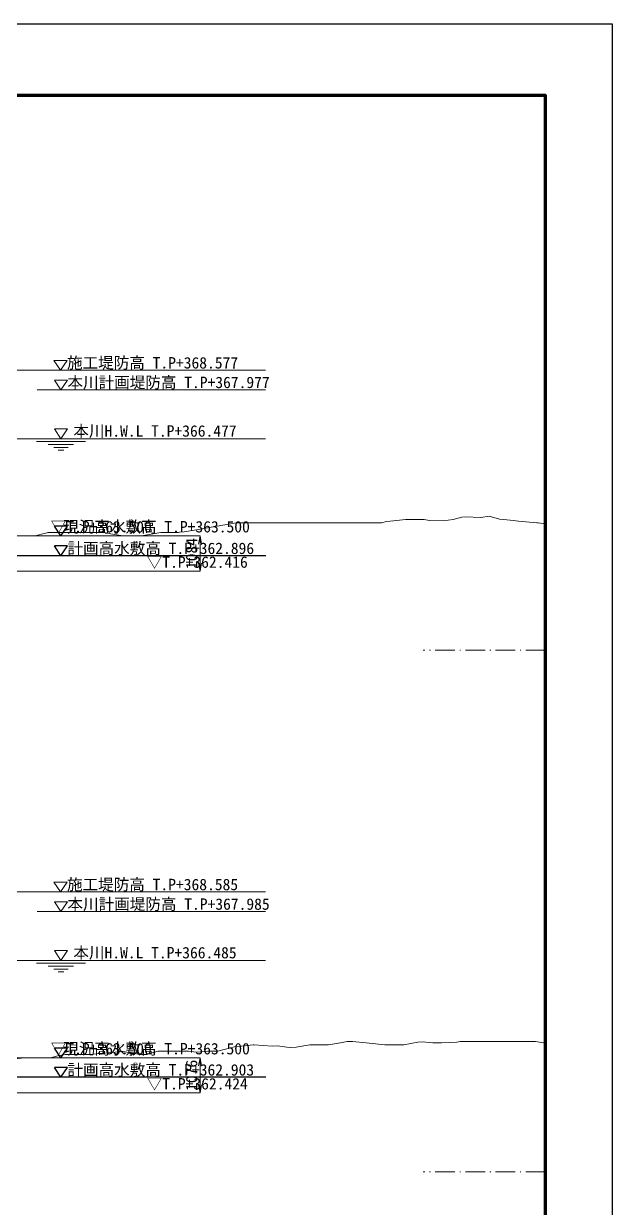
# Model space of a CAD drawing. Header units: millimetres. Extents: x -23295 to 84900, y -241468 to 58400.
# Drawn here: x 66861 to 84900, y 22087 to 58400 of the extents above; entities that cross this region are included whole.
import ezdxf
from ezdxf.enums import TextEntityAlignment as Align

# ---------------------------------------------------------------- set-up
doc = ezdxf.new("R2010")
doc.units = ezdxf.units.MM
doc.header["$LTSCALE"] = 100
doc.header["$PDSIZE"] = 300
doc.linetypes.add('SXF_一点短鎖線', pattern=[9.25, 6, -1.5, 0.25, -1.5])
doc.layers.get('Defpoints').update_dxf_attribs({"color": 191})
for name, color, linetype, lineweight in [('D-BGD', 7, 'Continuous', 13), ('D-BMK', 2, 'SXF_一点短鎖線', 13), ('D-STR-DIM', 7, 'Continuous', 13), ('D-STR-HTXT', 7, 'Continuous', 13), ('D-STR-TXT', 7, 'Continuous', 13), ('D-TTL', 2, 'Continuous', 140)]:
    doc.layers.add(name, color=color, linetype=linetype, lineweight=lineweight)
doc.styles.add('MS ゴシック', font='MS Gothic.ttf')
doc.styles.add('ＭＳ ゴシック', font='MS Gothic.ttf')
doc.dimstyles.new('DIM-100-F', dxfattribs={"dimscale": 100, "dimtxt": 3.5, "dimasz": 2.5, "dimexe": 0, "dimexo": 2, "dimgap": 0.8, "dimtad": 1, "dimdec": 0, "dimzin": 0, "dimdsep": 46, "dimtxsty": 'MS ゴシック', "dimblk": 'OPEN', "dimcen": 0.1, "dimclrd": 256, "dimclre": 256, "dimclrt": 256, "dimaunit": 1, "dimadec": 4, "dimazin": 0, "dimtfac": 1, "dimtdec": 0, "dimtmove": 2, "dimatfit": 3, "dimldrblk": 'OPEN', "dimfxl": 1, "dimtolj": 1, "dimtzin": 0, "dimlwd": -1, "dimlwe": -1, "dimarcsym": 0})

# ---------------------------------------------------------------- blocks, each defined once
blk = doc.blocks.new('_Open')
at = {"color": 0, "linetype": 'ByBlock', "lineweight": -2}
for p, q in [((-1, 0.17), (0, 0)), ((-1, -0.17), (0, 0)), ((0, 0), (-1, 0))]:
    blk.add_line(p, q, dxfattribs=at)
blk = doc.blocks.new('*D138')
at = {"layer": 'D-STR-DIM', "transparency": 16777216}
for p, q in [((64651, 42700), (72265, 42700)), ((72265, 42450), (72265, 41866)), ((64234, 41616), (72265, 41616))]:
    blk.add_line(p, q, dxfattribs=at)
at = {"layer": 'Defpoints', "color": 0, "transparency": 16777216}
for p in [(64451, 42700), (64034, 41616), (72265, 41616)]:
    blk.add_point(p, dxfattribs=at)
at = {"layer": 'D-STR-DIM', "transparency": 16777216, "xscale": 250, "yscale": 250, "zscale": 250}
for p, rotation in [((72265, 42700), 90), ((72265, 41616), 270)]:
    blk.add_blockref('_Open', p, dxfattribs=dict(at, rotation=rotation))
at = {"layer": 'D-STR-DIM', "transparency": 16777216, "insert": (72010, 42158), "char_height": 350, "attachment_point": 5, "rotation": 90, "style": 'MS ゴシック'}
blk.add_mtext('\\A1;1084', dxfattribs=at)
blk = doc.blocks.new('*D107')
at = {"layer": 'D-STR-DIM', "transparency": 16777216}
for p, q in [((64345, 26700), (72265, 26700)), ((72265, 26450), (72265, 25874)), ((64234, 25624), (72265, 25624))]:
    blk.add_line(p, q, dxfattribs=at)
at = {"layer": 'Defpoints', "color": 0, "transparency": 16777216}
for p in [(64145, 26700), (64034, 25624), (72265, 25624)]:
    blk.add_point(p, dxfattribs=at)
at = {"layer": 'D-STR-DIM', "transparency": 16777216, "xscale": 250, "yscale": 250, "zscale": 250}
for p, rotation in [((72265, 26700), 90), ((72265, 25624), 270)]:
    blk.add_blockref('_Open', p, dxfattribs=dict(at, rotation=rotation))
at = {"layer": 'D-STR-DIM', "transparency": 16777216, "insert": (72010, 26162), "char_height": 350, "attachment_point": 5, "rotation": 90, "style": 'MS ゴシック'}
blk.add_mtext('\\A1;1076', dxfattribs=at)

msp = doc.modelspace()

# ---------------------------------------------------------------- linework, layer by layer
at = {"layer": 'D-BGD', "linetype": 'Continuous', "lineweight": 13}
for points in [[(82850, 43072.7), (82627.6, 43094.9), (82590.3, 43098.6), (82021.5, 43155.3), (81857.9, 43171.6), (81573.2, 43200), (81444.8, 43212.8), (81125.5, 43300), (80868.1, 43264.9), (80393.1, 43282.4), (80291.4, 43272.2), (80026.8, 43200), (79714.7, 43157.4), (79294.4, 43172.9), (79137.9, 43200), (78928.2, 43200), (78563.3, 43200), (78561.2, 43199.8), (78195.8, 43163.4), (77984.5, 43142.3), (77829.6, 43100), (77560, 43100), (77463.3, 43100), (77202, 43100), (76730.9, 43100), (76556.7, 43100), (76254.4, 43100), (75845.7, 43100), (75677.6, 43100), (75553.4, 43100), (75266.1, 43100), (75100.9, 43100), (74550.1, 43100), (74533.6, 43100), (74524.2, 43100), (74167.4, 43100), (73947.5, 43100), (73546.7, 43100), (73370.8, 43100), (73132.9, 43058.8), (72794.1, 43000), (72543.4, 42956.5), (72217.3, 42900), (71776.5, 42823.6), (71640.6, 42810), (71603.9, 42800), (71540.1, 42800), (71237.7, 42800), (71063.9, 42800), (70536.8, 42708.6), (70505.3, 42703.1), (70487.2, 42700), (70139.1, 42700), (69910.5, 42700), (69772.9, 42723.9), (69533.5, 42765.4), (69333.8, 42800), (69040.5, 42800), (68757, 42800), (68674.2, 42800), (68530.2, 42800), (68180.3, 42800), (67707.3, 42800), (67603.6, 42800), (67575.6, 42795.1), (67526.9, 42786.7), (67209.4, 42700), (67026.9, 42700), (66477, 42700)], [(82850, 27147.4), (82546.5, 27200), (82328.7, 27200), (81969.8, 27200), (81962.5, 27200), (81949.7, 27200), (81230, 27200), (80946.4, 27200), (80816.3, 27200), (80497.6, 27200), (80239.6, 27200), (80131.4, 27181.2), (79662.9, 27164), (79399, 27154.2), (79086.2, 27185.4), (78939.8, 27174.6), (78509.5, 27100), (77936.5, 27100), (77934.1, 27100), (77932.7, 27100), (77927.7, 27100.9), (77356, 27157.9), (76933.2, 27200), (76779.3, 27200), (76571.3, 27163.9), (76202.6, 27100), (76103, 27100), (75929.9, 27100), (75625.9, 27100), (75214.9, 27028.7), (75049.2, 27012.2), (74926.6, 27021.3), (74638.2, 27071.3), (74472.4, 27054.7), (73923.2, 27095.2), (73895.7, 27097.3), (73539.6, 27061.8), (73319, 27039.8), (73173.3, 27000), (72919.9, 26930.8), (72807.1, 26900), (72502.1, 26900), (72165.6, 26875.2), (72074.7, 26884.2), (71916.6, 26900), (71588.9, 26900), (71145.8, 26900), (71012.1, 26900), (70976.1, 26900), (70913.3, 26882.9), (70609.9, 26800), (70435.4, 26800), (69910, 26891.1), (69877.4, 26896.8), (69858.7, 26894.9), (69789.4, 26888), (69282, 26837.4), (68906.7, 26800), (68705.3, 26800), (68433, 26800), (68128.6, 26800), (67903.4, 26761), (67680.1, 26700), (67076.6, 26700), (66975.1, 26700), (66900.1, 26700), (66398.4, 26650)]]:
    msp.add_lwpolyline(points, dxfattribs=at)
at = {"layer": 'D-BMK', "linetype": 'SXF_一点短鎖線'}
for p, q in [((82850, 39200), (79103.3, 39200)), ((82850, 23200), (79103.3, 23200))]:
    msp.add_line(p, q, dxfattribs=at)
at = {"layer": 'D-STR-HTXT', "linetype": 'Continuous'}
for p, q in [((68189, 48077.1), (67789, 48077.1)), ((67989, 47777.1), (67789, 48077.1)), ((67989, 47777.1), (68189, 48077.1)), ((74273.2, 47777.1), (52224.8, 47777.3)), ((68202.2, 47477.1), (67802.2, 47477.1)), ((68002.2, 47177.1), (67802.2, 47477.1)), ((68002.2, 47177.1), (68202.2, 47477.1)), ((74273.2, 47177.1), (67273.2, 47177.2)), ((68189, 32084.9), (67789, 32084.9)), ((67989, 31784.9), (67789, 32084.9)), ((67989, 31784.9), (68189, 32084.9)), ((74273.2, 31784.9), (52224.8, 31785.2)), ((68202.2, 31484.9), (67802.2, 31484.9)), ((68002.2, 31184.9), (67802.2, 31484.9)), ((68002.2, 31184.9), (68202.2, 31484.9)), ((74273.2, 31184.9), (67273.2, 31185))]:
    msp.add_line(p, q, dxfattribs=at)
at = {"layer": 'D-STR-HTXT'}
for p, q in [((68202.2, 45977.1), (67802.2, 45977.1)), ((68002.2, 45677.1), (67802.2, 45977.1)), ((68002.2, 45677.1), (68202.2, 45977.1)), ((54281.3, 45677.3), (74273.2, 45677.1)), ((68752.2, 45589.1), (67252.2, 45589.1)), ((68392.2, 45501.1), (67612.2, 45501.1)), ((68222.2, 45413.1), (67782.2, 45413.1)), ((68090.2, 45325.1), (67914.2, 45325.1)), ((68202.2, 29984.9), (67802.2, 29984.9)), ((68002.2, 29684.9), (67802.2, 29984.9)), ((68002.2, 29684.9), (68202.2, 29984.9)), ((54281.3, 29685.2), (74273.2, 29684.9)), ((68752.2, 29596.9), (67252.2, 29596.9)), ((68392.2, 29508.9), (67612.2, 29508.9)), ((68222.2, 29420.9), (67782.2, 29420.9)), ((68090.2, 29332.9), (67914.2, 29332.9))]:
    msp.add_line(p, q, dxfattribs=at)
at = {"layer": 'D-TTL'}
msp.add_lwpolyline([(2850, 56200), (2850, 1200), (82850, 1200), (82850, 56200)], close=True, dxfattribs=at)
at = {"layer": 'Defpoints', "linetype": 'Continuous'}
for p, q in [((68202.1, 43000), (67802.1, 43000)), ((68002.1, 42700), (67802.1, 43000)), ((68002.1, 42700), (68202.1, 43000)), ((68202.2, 42390.9), (67802.2, 42390.9)), ((68002.2, 42090.9), (67802.2, 42390.9)), ((68002.2, 42090.9), (68202.2, 42390.9)), ((74286.4, 42090.9), (62683.8, 42091)), ((68202.1, 27000), (67802.1, 27000)), ((68002.1, 26700), (67802.1, 27000)), ((68002.1, 26700), (68202.1, 27000)), ((68202.2, 26403), (67802.2, 26403)), ((68002.2, 26103), (67802.2, 26403)), ((68002.2, 26103), (68202.2, 26403)), ((74286.4, 26103), (62675.5, 26103))]:
    msp.add_line(p, q, dxfattribs=at)
at = {"layer": 'Defpoints', "color": 1}
msp.add_lwpolyline([(84900, -1000), (800, -1000), (800, 58400), (84900, 58400)], close=True, dxfattribs=at)

# ---------------------------------------------------------------- texts
at = {"layer": 'D-STR-TXT', "ltscale": 0.01, "style": 'ＭＳ ゴシック'}
for s, p in [('施工堤防高 T.P+368.577', (68188.4, 47829.8)), ('本川計画堤防高 T.P+367.977', (68201.6, 47229.8)), ('本川H.W.L T.P+366.477', (68383.7, 45740.6)), ('施工堤防高 T.P+368.585', (68188.4, 31837.6)), ('本川計画堤防高 T.P+367.985', (68201.6, 31237.6)), ('本川H.W.L T.P+366.485', (68383.7, 29748.4))]:
    msp.add_text(s, height=350, dxfattribs=at).set_placement(p)
for p in [(69238.9, 42700), (69238.9, 26700)]:
    msp.add_text('▽T.P+363.500', height=350, dxfattribs=at).set_placement(p, align=Align.BOTTOM_CENTER)
at = {"layer": 'Defpoints', "style": 'ＭＳ ゴシック'}
for s, p in [('現況高水敷高 T.P+363.500', (70930.5, 42700.1)), ('▽T.P+362.416', (72180.3, 41616.1)), ('現況高水敷高 T.P+363.500', (70930.5, 26700.1)), ('▽T.P+362.424', (72180.3, 25623.9))]:
    msp.add_text(s, height=350, dxfattribs=at).set_placement(p, align=Align.BOTTOM_CENTER)
at = {"layer": 'Defpoints', "ltscale": 0.01, "style": 'ＭＳ ゴシック'}
for s, p in [('計画高水敷高 T.P+362.896', (68201.6, 42143.6)), ('計画高水敷高 T.P+362.903', (68201.6, 26155.6))]:
    msp.add_text(s, height=350, dxfattribs=at).set_placement(p)

# ---------------------------------------------------------------- dimensions: what is measured, and where the dimension line sits
at = {"layer": 'D-STR-DIM'}
for base, p1, p2, picture, middle in [((72265, 41616.1), (64450.7, 42700), (64033.6, 41616.1), '*D138', (72010, 42158.1)), ((72265, 25623.9), (64144.6, 26700), (64033.6, 25623.9), '*D107', (72010, 26162))]:
    dim = msp.add_linear_dim(base=base, p1=p1, p2=p2, angle=90, dimstyle='DIM-100-F', dxfattribs=at)
    dim.commit()
    dim.dimension.update_dxf_attribs({"geometry": picture, "text_midpoint": middle})

doc.saveas('drawing.dxf')
